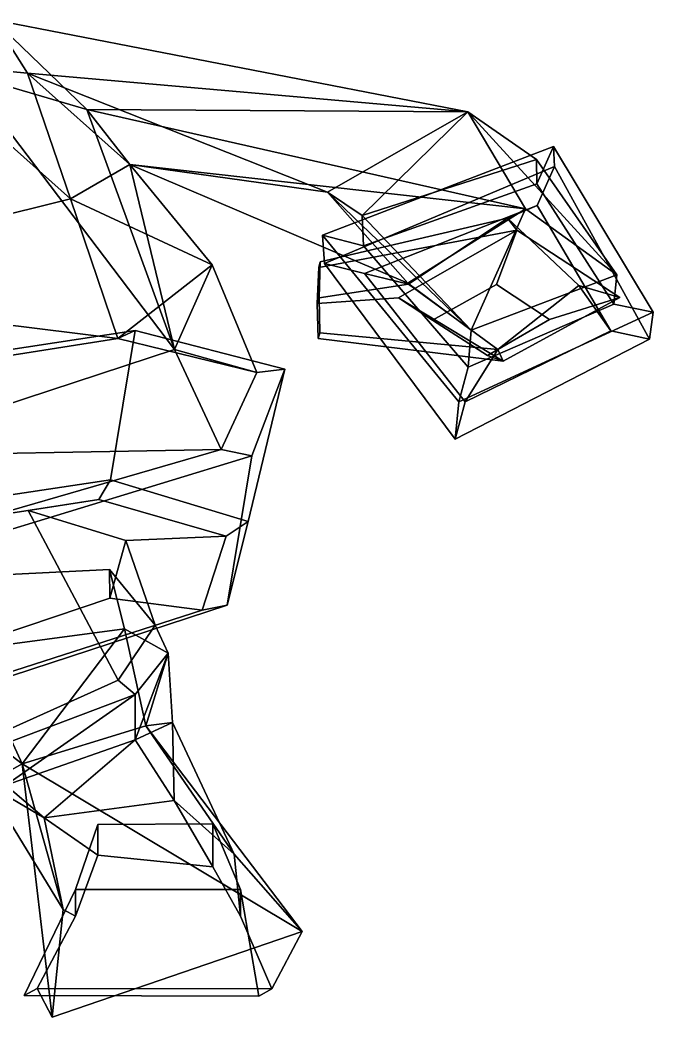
# Model space of a CAD drawing. Extents: x -237 to 232, y -162 to 281.
# Drawn here: x 45.3 to 232.3, y -162 to 132.3 of the extents above; entities that cross this region are included whole.
import ezdxf

# ---------------------------------------------------------------- set-up
doc = ezdxf.new("R2010")
doc.units = 0

msp = doc.modelspace()

# ---------------------------------------------------------------- linework, layer by layer
for points in [[(47.558254, 116.668381, 27.372927), (37.516788, 132.33371, -19.689217), (15.134848, 119.705894, 32.500679)], [(65.051186, 105.853607, -46.7756), (29.125998, 116.389458, -63.999855), (37.516788, 132.33371, -19.689217)], [(47.558254, 116.668381, 27.372927), (177.562073, 105.193237, 27.047007), (37.516788, 132.33371, -19.689217)], [(65.051186, 105.853607, -46.7756), (37.516788, 132.33371, -19.689217), (177.562073, 105.193237, 27.047007)], [(-45.815018, 53.15377, 102.171982), (60.185669, 79.543091, 81.436874), (15.134848, 119.705894, 32.500679)], [(60.185669, 79.543091, 81.436874), (47.558254, 116.668381, 27.372927), (15.134848, 119.705894, 32.500679)], [(90.975334, 35.008369, -68.276665), (-4.98881, 3.533392, -115.028954), (29.125998, 116.389458, -63.999855)], [(90.975334, 35.008369, -68.276665), (29.125998, 116.389458, -63.999855), (65.051186, 105.853607, -46.7756)], [(60.185669, 79.543091, 81.436874), (77.790276, 89.620621, -7.485319), (47.558254, 116.668381, 27.372927)], [(77.790276, 89.620621, -7.485319), (136.090302, 81.518097, 51.094055), (47.558254, 116.668381, 27.372927)], [(47.558254, 116.668381, 27.372927), (136.090302, 81.518097, 51.094055), (177.562073, 105.193237, 27.047007)], [(90.975334, 35.008369, -68.276665), (65.051186, 105.853607, -46.7756), (77.790276, 89.620621, -7.485319)], [(65.051186, 105.853607, -46.7756), (177.562073, 105.193237, 27.047007), (194.583725, 76.60363, -0.147274)], [(77.790276, 89.620621, -7.485319), (65.051186, 105.853607, -46.7756), (194.583725, 76.60363, -0.147274)], [(146.342453, 74.62999, 70.007545), (177.562073, 105.193237, 27.047007), (136.090302, 81.518097, 51.094055)], [(146.342453, 74.62999, 70.007545), (197.832672, 91.108231, 75.239899), (177.562073, 105.193237, 27.047007)], [(221.567032, 57.124821, 65.524445), (194.583725, 76.60363, -0.147274), (177.562073, 105.193237, 27.047007)], [(221.567032, 57.124821, 65.524445), (177.562073, 105.193237, 27.047007), (197.832672, 91.108231, 75.239899)], [(134.691956, 68.774399, 106.761253), (135.239029, 60.459106, 139.695908), (203.187759, 89.075661, 147.75885), (202.919022, 94.923302, 114.952744)], [(134.691956, 68.774399, 106.761253), (202.919022, 94.923302, 114.952744), (197.963348, 83.968361, 111.71653), (146.723923, 65.657738, 105.951813)], [(232.277542, 46.065712, 100.945518), (220.65239, 48.454201, 101.545952), (197.963348, 83.968361, 111.71653), (202.919022, 94.923302, 114.952744)], [(231.255859, 38.115475, 133.973679), (232.277542, 46.065712, 100.945518), (202.919022, 94.923302, 114.952744), (203.187759, 89.075661, 147.75885)], [(60.185669, 79.543091, 81.436874), (102.071098, 60.055504, 1.426185), (77.790276, 89.620621, -7.485319)], [(102.071098, 60.055504, 1.426185), (90.975334, 35.008369, -68.276665), (77.790276, 89.620621, -7.485319)], [(159.895081, 54.665836, 19.001118), (136.090302, 81.518097, 51.094055), (77.790276, 89.620621, -7.485319)], [(159.895081, 54.665836, 19.001118), (77.790276, 89.620621, -7.485319), (194.583725, 76.60363, -0.147274)], [(135.239029, 60.459106, 139.695908), (147.0737, 57.430695, 138.910553), (198.080322, 77.578125, 144.363129), (203.187759, 89.075661, 147.75885)], [(197.832672, 91.108231, 75.239899), (146.342453, 74.62999, 70.007545), (146.723923, 65.657738, 105.951813), (197.963348, 83.968361, 111.71653)], [(220.65239, 48.454201, 101.545952), (221.567032, 57.124821, 65.524445), (197.832672, 91.108231, 75.239899), (197.963348, 83.968361, 111.71653)], [(231.255859, 38.115475, 133.973679), (203.187759, 89.075661, 147.75885), (198.080322, 77.578125, 144.363129), (219.813721, 40.503704, 134.575531)], [(74.226433, 38.272545, 98.449318), (60.185669, 79.543091, 81.436874), (-45.815018, 53.15377, 102.171982)], [(74.226433, 38.272545, 98.449318), (102.071098, 60.055504, 1.426185), (60.185669, 79.543091, 81.436874)], [(178.560562, 40.765785, 60.397057), (136.090302, 81.518097, 51.094055), (159.895081, 54.665836, 19.001118)], [(178.560562, 40.765785, 60.397057), (146.342453, 74.62999, 70.007545), (136.090302, 81.518097, 51.094055)], [(160.031174, 54.312397, 124.970047), (189.291458, 73.780716, 127.570511), (198.080322, 77.578125, 144.363129), (147.0737, 57.430695, 138.910553)], [(178.560562, 40.765785, 60.397057), (159.895081, 54.665836, 19.001118), (194.583725, 76.60363, -0.147274)], [(178.560562, 40.765785, 60.397057), (194.583725, 76.60363, -0.147274), (221.567032, 57.124821, 65.524445)], [(210.358826, 53.909008, 126.699333), (219.813721, 40.503704, 134.575531), (198.080322, 77.578125, 144.363129), (189.291458, 73.780716, 127.570511)], [(133.551697, 59.2621, 174.263031), (192.085602, 70.309929, 161.617737), (189.291458, 73.780716, 127.570511), (133.982742, 60.928444, 161.051666)], [(133.621185, 50.287842, 160.282516), (133.982742, 60.928444, 161.051666), (189.291458, 73.780716, 127.570511), (160.031174, 54.312397, 124.970047)], [(146.342453, 74.62999, 70.007545), (178.560562, 40.765785, 60.397057), (177.637512, 29.850567, 95.763832), (146.723923, 65.657738, 105.951813)], [(222.475082, 50.35854, 161.115646), (210.358826, 53.909008, 126.699333), (189.291458, 73.780716, 127.570511), (192.085602, 70.309929, 161.617737)], [(133.061264, 48.620136, 173.508499), (157.106857, 50.307251, 174.143967), (192.085602, 70.309929, 161.617737), (133.551697, 59.2621, 174.263031)], [(174.938553, 19.636179, 92.76226), (173.837357, 8.541515, 125.831398), (135.239029, 60.459106, 139.695908), (134.691956, 68.774399, 106.761253)], [(174.938553, 19.636179, 92.76226), (134.691956, 68.774399, 106.761253), (146.723923, 65.657738, 105.951813), (177.637512, 29.850567, 95.763832)], [(167.115051, 43.734028, 229.269638), (185.994385, 54.265167, 230.357147), (192.085602, 70.309929, 161.617737), (157.106857, 50.307251, 174.143967)], [(201.718124, 43.888092, 219.002853), (222.475082, 50.35854, 161.115646), (192.085602, 70.309929, 161.617737), (185.994385, 54.265167, 230.357147)], [(74.226433, 38.272545, 98.449318), (115.214066, 28.238564, 21.647427), (102.071098, 60.055504, 1.426185)], [(115.214066, 28.238564, 21.647427), (90.975334, 35.008369, -68.276665), (102.071098, 60.055504, 1.426185)], [(133.061264, 48.620136, 173.508499), (133.551697, 59.2621, 174.263031), (133.982742, 60.928444, 161.051666), (133.621185, 50.287842, 160.282516)], [(173.837357, 8.541515, 125.831398), (176.768188, 19.570566, 129.072495), (147.0737, 57.430695, 138.910553), (135.239029, 60.459106, 139.695908)], [(186.395599, 35.060787, 124.471909), (160.031174, 54.312397, 124.970047), (147.0737, 57.430695, 138.910553), (176.768188, 19.570566, 129.072495)], [(178.560562, 40.765785, 60.397057), (221.567032, 57.124821, 65.524445), (220.65239, 48.454201, 101.545952), (177.637512, 29.850567, 95.763832)], [(74.226433, 38.272545, 98.449318), (-45.815018, 53.15377, 102.171982), (-40.210495, 20.285591, 116.262184)], [(133.816422, 40.001507, 159.611618), (133.621185, 50.287842, 160.282516), (160.031174, 54.312397, 124.970047), (186.395599, 35.060787, 124.471909)], [(183.426071, 33.272919, 229.550766), (201.718124, 43.888092, 219.002853), (185.994385, 54.265167, 230.357147), (167.115051, 43.734028, 229.269638)], [(186.395599, 35.060787, 124.471909), (176.768188, 19.570566, 129.072495), (219.813721, 40.503704, 134.575531), (210.358826, 53.909008, 126.699333)], [(188.020554, 31.588827, 158.582962), (186.395599, 35.060787, 124.471909), (210.358826, 53.909008, 126.699333), (222.475082, 50.35854, 161.115646)], [(133.372253, 38.330151, 172.863037), (188.020554, 31.588827, 158.582962), (157.106857, 50.307251, 174.143967), (133.061264, 48.620136, 173.508499)], [(133.372253, 38.330151, 172.863037), (133.061264, 48.620136, 173.508499), (133.621185, 50.287842, 160.282516), (133.816422, 40.001507, 159.611618)], [(183.426071, 33.272919, 229.550766), (167.115051, 43.734028, 229.269638), (157.106857, 50.307251, 174.143967), (188.020554, 31.588827, 158.582962)], [(183.426071, 33.272919, 229.550766), (188.020554, 31.588827, 158.582962), (222.475082, 50.35854, 161.115646), (201.718124, 43.888092, 219.002853)], [(174.938553, 19.636179, 92.76226), (177.637512, 29.850567, 95.763832), (220.65239, 48.454201, 101.545952), (232.277542, 46.065712, 100.945518)], [(174.938553, 19.636179, 92.76226), (232.277542, 46.065712, 100.945518), (231.255859, 38.115475, 133.973679), (173.837357, 8.541515, 125.831398)], [(-34.017872, -19.350086, 150.072388), (72.084572, -3.47504, 126.535301), (79.290298, 40.643009, 108.730598), (-42.461121, 22.005583, 129.864624)], [(-42.461121, 22.005583, 129.864624), (79.290298, 40.643009, 108.730598), (74.226433, 38.272545, 98.449318), (-40.210495, 20.285591, 116.262184)], [(79.290298, 40.643009, 108.730598), (72.084572, -3.47504, 126.535301), (112.742592, -15.738805, 40.485889), (123.573746, 29.194967, 23.160334)], [(123.573746, 29.194967, 23.160334), (115.214066, 28.238564, 21.647427), (74.226433, 38.272545, 98.449318), (79.290298, 40.643009, 108.730598)], [(133.372253, 38.330151, 172.863037), (133.816422, 40.001507, 159.611618), (186.395599, 35.060787, 124.471909), (188.020554, 31.588827, 158.582962)], [(173.837357, 8.541515, 125.831398), (231.255859, 38.115475, 133.973679), (219.813721, 40.503704, 134.575531), (176.768188, 19.570566, 129.072495)], [(104.707436, 5.54873, -66.527908), (-4.98881, 3.533392, -115.028954), (90.975334, 35.008369, -68.276665)], [(115.214066, 28.238564, 21.647427), (104.707436, 5.54873, -66.527908), (90.975334, 35.008369, -68.276665)], [(113.733826, 3.665091, -77.693665), (104.707436, 5.54873, -66.527908), (115.214066, 28.238564, 21.647427), (123.573746, 29.194967, 23.160334)], [(112.742592, -15.738805, 40.485889), (106.528107, -40.452961, -59.888958), (113.733826, 3.665091, -77.693665), (123.573746, 29.194967, 23.160334)], [(104.707436, 5.54873, -66.527908), (1.390187, -24.40464, -113.054382), (-4.98881, 3.533392, -115.028954)], [(113.733826, 3.665091, -77.693665), (5.394375, -29.372608, -129.265244), (1.390187, -24.40464, -113.054382), (104.707436, 5.54873, -66.527908)], [(106.528107, -40.452961, -59.888958), (13.858634, -70.749397, -109.057343), (5.394375, -29.372608, -129.265244), (113.733826, 3.665091, -77.693665)], [(-34.017872, -19.350086, 150.072388), (-31.03299, -24.666548, 138.227295), (68.602043, -9.218588, 118.108864), (72.084572, -3.47504, 126.535301)], [(72.084572, -3.47504, 126.535301), (68.602043, -9.218588, 118.108864), (106.177628, -20.020285, 40.856018), (112.742592, -15.738805, 40.485889)], [(-31.03299, -24.666548, 138.227295), (-27.923674, -23.943214, 113.108849), (47.731571, -12.481318, 96.062149), (68.602043, -9.218588, 118.108864)], [(68.602043, -9.218588, 118.108864), (47.731571, -12.481318, 96.062149), (76.540886, -21.295443, 34.558754), (106.177628, -20.020285, 40.856018)], [(-27.923674, -23.943214, 113.108849), (30.114336, -82.468842, 83.835785), (74.333092, -62.58289, 66.986923), (47.731571, -12.481318, 96.062149)], [(47.731571, -12.481318, 96.062149), (74.333092, -62.58289, 66.986923), (85.250031, -46.360741, 28.674372), (76.540886, -21.295443, 34.558754)], [(112.742592, -15.738805, 40.485889), (106.177628, -20.020285, 40.856018), (99.083046, -41.94241, -46.868362), (106.528107, -40.452961, -59.888958)], [(106.177628, -20.020285, 40.856018), (76.540886, -21.295443, 34.558754), (71.817108, -38.339088, -34.299866), (99.083046, -41.94241, -46.868362)], [(76.540886, -21.295443, 34.558754), (85.250031, -46.360741, 28.674372), (71.696251, -29.899561, -10.772733), (71.817108, -38.339088, -34.299866)], [(71.817108, -38.339088, -34.299866), (71.696251, -29.899561, -10.772733), (26.057652, -32.186798, -35.79446), (6.094871, -60.464878, -71.01519)], [(76.137222, -47.39436, -0.872889), (30.375061, -53.486832, -13.201766), (26.057652, -32.186798, -35.79446), (71.696251, -29.899561, -10.772733)], [(89.106636, -54.571861, 16.737461), (76.137222, -47.39436, -0.872889), (71.696251, -29.899561, -10.772733), (85.250031, -46.360741, 28.674372)], [(99.083046, -41.94241, -46.868362), (71.817108, -38.339088, -34.299866), (6.094871, -60.464878, -71.01519), (11.335603, -70.152649, -91.091049)], [(106.528107, -40.452961, -59.888958), (99.083046, -41.94241, -46.868362), (11.335603, -70.152649, -91.091049), (13.858634, -70.749397, -109.057343)], [(79.30101, -66.836647, 31.470135), (89.106636, -54.571861, 16.737461), (85.250031, -46.360741, 28.674372), (74.333092, -62.58289, 66.986923)], [(45.989933, -87.228584, -12.64557), (30.375061, -53.486832, -13.201766), (76.137222, -47.39436, -0.872889)], [(82.505829, -76.077126, -0.927126), (45.989933, -87.228584, -12.64557), (76.137222, -47.39436, -0.872889)], [(82.505829, -76.077126, -0.927126), (76.137222, -47.39436, -0.872889), (89.106636, -54.571861, 16.737461)], [(45.989933, -87.228584, -12.64557), (24.409084, -70.889343, 11.520886), (30.375061, -53.486832, -13.201766)], [(79.344215, -80.210388, 30.10252), (89.106636, -54.571861, 16.737461), (79.30101, -66.836647, 31.470135)], [(79.344215, -80.210388, 30.10252), (90.30584, -75.115105, 15.940411), (89.106636, -54.571861, 16.737461)], [(90.30584, -75.115105, 15.940411), (82.505829, -76.077126, -0.927126), (89.106636, -54.571861, 16.737461)], [(35.242432, -83.398033, 36.556747), (79.30101, -66.836647, 31.470135), (74.333092, -62.58289, 66.986923), (30.114336, -82.468842, 83.835785)], [(41.1259, -93.587456, 35.092342), (79.30101, -66.836647, 31.470135), (35.242432, -83.398033, 36.556747)], [(41.1259, -93.587456, 35.092342), (79.344215, -80.210388, 30.10252), (79.30101, -66.836647, 31.470135)], [(35.288956, -93.172203, 10.987016), (24.409084, -70.889343, 11.520886), (45.989933, -87.228584, -12.64557)], [(128.639328, -136.791306, 2.873582), (45.989933, -87.228584, -12.64557), (82.505829, -76.077126, -0.927126)], [(90.831947, -98.073891, 27.654459), (90.30584, -75.115105, 15.940411), (79.344215, -80.210388, 30.10252)], [(108.600166, -113.983154, 19.005651), (82.505829, -76.077126, -0.927126), (90.30584, -75.115105, 15.940411)], [(128.639328, -136.791306, 2.873582), (82.505829, -76.077126, -0.927126), (108.600166, -113.983154, 19.005651)], [(108.600166, -113.983154, 19.005651), (90.30584, -75.115105, 15.940411), (90.831947, -98.073891, 27.654459)], [(52.441742, -103.195587, 32.634911), (79.344215, -80.210388, 30.10252), (41.1259, -93.587456, 35.092342)], [(90.831947, -98.073891, 27.654459), (79.344215, -80.210388, 30.10252), (52.441742, -103.195587, 32.634911)], [(58.086372, -130.289368, 15.017353), (35.288956, -93.172203, 10.987016), (45.989933, -87.228584, -12.64557)], [(54.847244, -162.033325, -4.467311), (58.086372, -130.289368, 15.017353), (45.989933, -87.228584, -12.64557)], [(54.847244, -162.033325, -4.467311), (45.989933, -87.228584, -12.64557), (128.639328, -136.791306, 2.873582)], [(52.441742, -103.195587, 32.634911), (41.1259, -93.587456, 35.092342), (35.288956, -93.172203, 10.987016)], [(58.086372, -130.289368, 15.017353), (52.441742, -103.195587, 32.634911), (35.288956, -93.172203, 10.987016)], [(52.441742, -103.195587, 32.634911), (68.266029, -114.283272, 59.57888), (102.309998, -117.661316, 59.57888), (90.831947, -98.073891, 27.654459)], [(108.600166, -113.983154, 19.005651), (90.831947, -98.073891, 27.654459), (102.309998, -117.661316, 59.57888), (110.396782, -132.207489, 67.605637)], [(58.086372, -130.289368, 15.017353), (61.750084, -132.207489, 67.605637), (68.266029, -114.283272, 59.57888), (52.441742, -103.195587, 32.634911)], [(61.750084, -124.336494, 128.379623), (110.396782, -124.336494, 128.379623), (102.309998, -104.966225, 113.090569), (68.266029, -105.140198, 113.090569)], [(61.750084, -124.336494, 128.379623), (68.266029, -105.140198, 113.090569), (68.266029, -114.283272, 59.57888), (61.750084, -132.207489, 67.605637)], [(68.266029, -105.140198, 113.090569), (102.309998, -104.966225, 113.090569), (102.309998, -117.661316, 59.57888), (68.266029, -114.283272, 59.57888)], [(110.396782, -124.336494, 128.379623), (110.396782, -132.207489, 67.605637), (102.309998, -117.661316, 59.57888), (102.309998, -104.966225, 113.090569)], [(128.639328, -136.791306, 2.873582), (108.600166, -113.983154, 19.005651), (110.396782, -132.207489, 67.605637), (119.664253, -153.703323, 59.961117)], [(46.511204, -155.694641, 128.379623), (115.842003, -155.868637, 128.379623), (110.396782, -124.336494, 128.379623), (61.750084, -124.336494, 128.379623)], [(46.511204, -155.694641, 128.379623), (61.750084, -124.336494, 128.379623), (61.750084, -132.207489, 67.605637), (50.333462, -153.603897, 56.138847)], [(115.842003, -155.868637, 128.379623), (119.664253, -153.703323, 59.961117), (110.396782, -132.207489, 67.605637), (110.396782, -124.336494, 128.379623)], [(54.847244, -162.033325, -4.467311), (50.333462, -153.603897, 56.138847), (61.750084, -132.207489, 67.605637), (58.086372, -130.289368, 15.017353)], [(128.639328, -136.791306, 2.873582), (119.664253, -153.703323, 59.961117), (50.333462, -153.603897, 56.138847), (54.847244, -162.033325, -4.467311)], [(115.842003, -155.868637, 128.379623), (46.511204, -155.694641, 128.379623), (50.333462, -153.603897, 56.138847), (119.664253, -153.703323, 59.961117)]]:
    msp.add_3dface(points)

doc.saveas('drawing.dxf')
